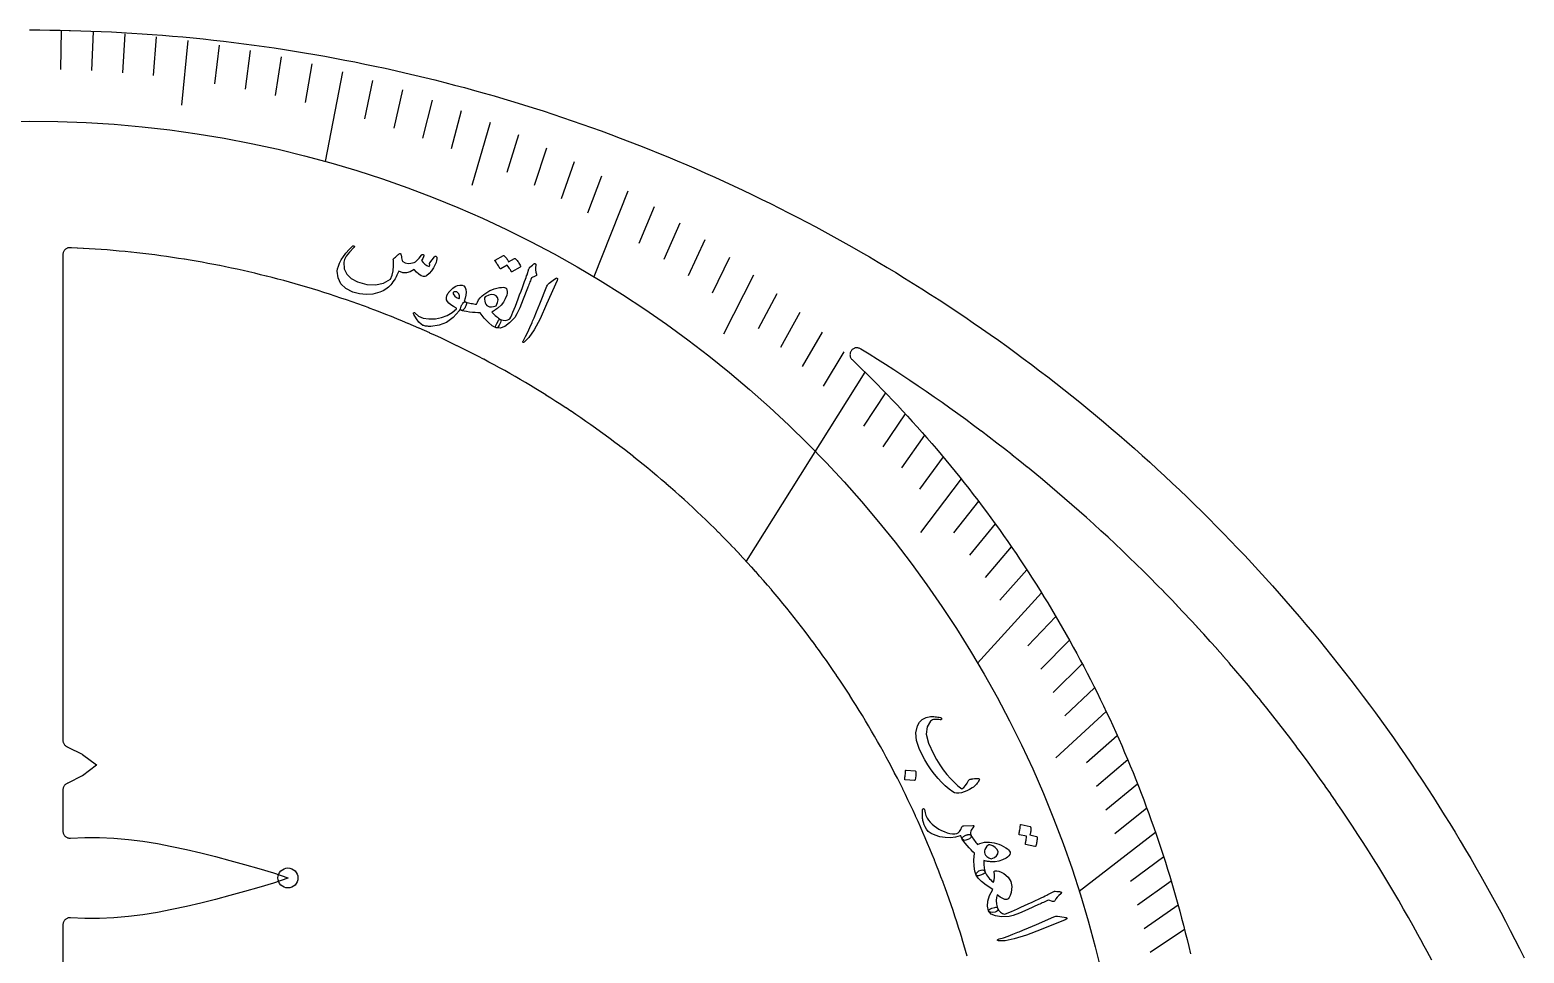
# Model space of a CAD drawing. Header units: millimetres. Extents: x -61 to 61, y -61 to 61.
# Drawn here: x 0 to 54.4, y 27.2 to 60.8 of the extents above; entities that cross this region are included whole.
import ezdxf

# ---------------------------------------------------------------- set-up
doc = ezdxf.new("R2010")
doc.units = ezdxf.units.MM
for name, color, linetype in [('CUT_INNER', 6, 'Continuous'), ('CUT_OUTER', 1, 'Continuous'), ('ENGRAVE', 7, 'Continuous'), ('ENGRAVE_FINE', 8, 'Continuous'), ('TEXT', 5, 'Continuous')]:
    doc.layers.add(name, color=color, linetype=linetype)

msp = doc.modelspace()

# ---------------------------------------------------------------- linework, layer by layer
at = {"layer": 'CUT_INNER'}
for points in [[(34.1482, 27.0365), (34.0886, 27.2444), (34.0882, 27.2459), (34.0273, 27.4534), (34.0269, 27.4549), (33.9647, 27.662), (33.9643, 27.6634), (33.9009, 27.8702), (33.9004, 27.8717), (33.8357, 28.078), (33.8353, 28.0795), (33.7693, 28.2854), (33.7689, 28.2869), (33.7017, 28.4924), (33.7012, 28.4939), (33.6327, 28.699), (33.6322, 28.7004), (33.5625, 28.9051), (33.562, 28.9066), (33.491, 29.1109), (33.4905, 29.1123), (33.4183, 29.3161), (33.4178, 29.3176), (33.3443, 29.521), (33.3438, 29.5224), (33.2691, 29.7253), (33.2685, 29.7268), (33.1926, 29.9292), (33.192, 29.9307), (33.1148, 30.1327), (33.1143, 30.1341), (33.0358, 30.3356), (33.0352, 30.337), (32.9556, 30.5381), (32.955, 30.5395), (32.8741, 30.74), (32.8735, 30.7415), (32.7914, 30.9415), (32.7908, 30.9429), (32.7074, 31.1424), (32.7068, 31.1439), (32.6222, 31.3429), (32.6216, 31.3443), (32.5358, 31.5428), (32.5352, 31.5442), (32.4482, 31.7421), (32.4476, 31.7435), (32.3593, 31.941), (32.3587, 31.9424), (32.2692, 32.1393), (32.2686, 32.1406), (32.1779, 32.337), (32.1773, 32.3384), (32.0854, 32.5341), (32.0848, 32.5355), (31.9917, 32.7307), (31.9911, 32.7321), (31.8968, 32.9267), (31.8961, 32.9281), (31.8007, 33.1221), (31.8, 33.1235), (31.7034, 33.317), (31.7027, 33.3183), (31.6049, 33.5112), (31.6042, 33.5126), (31.5052, 33.7048), (31.5045, 33.7062), (31.4043, 33.8978), (31.4036, 33.8992), (31.3022, 34.0902), (31.3015, 34.0916), (31.199, 34.282), (31.1982, 34.2833), (31.0945, 34.4731), (31.0938, 34.4744), (30.989, 34.6635), (30.9882, 34.6649), (30.8822, 34.8534), (30.8814, 34.8547), (30.7743, 35.0425), (30.7735, 35.0439), (30.6652, 35.231), (30.6644, 35.2323), (30.555, 35.4188), (30.5542, 35.4202), (30.4436, 35.606), (30.4428, 35.6073), (30.3311, 35.7924), (30.3303, 35.7938), (30.2174, 35.9782), (30.2166, 35.9795), (30.1026, 36.1633), (30.1018, 36.1646), (29.9866, 36.3476), (29.9858, 36.3489), (29.8696, 36.5313), (29.8687, 36.5325), (29.7514, 36.7142), (29.7505, 36.7155), (29.632, 36.8964), (29.6312, 36.8976), (29.5116, 37.0778), (29.5108, 37.0791), (29.3901, 37.2585), (29.3892, 37.2598), (29.2674, 37.4385), (29.2665, 37.4397), (29.1437, 37.6177), (29.1428, 37.6189), (29.0188, 37.7961), (29.0179, 37.7974), (28.8929, 37.9738), (28.892, 37.975), (28.7658, 38.1507), (28.7649, 38.1519), (28.6377, 38.3268), (28.6368, 38.328), (28.5085, 38.5021), (28.5076, 38.5034), (28.3783, 38.6766), (28.3774, 38.6779), (28.2469, 38.8504), (28.246, 38.8516), (28.1145, 39.0233), (28.1136, 39.0245), (27.9811, 39.1954), (27.9801, 39.1966), (27.8466, 39.3667), (27.8456, 39.3679), (27.711, 39.5371), (27.7101, 39.5383), (27.5744, 39.7067), (27.5735, 39.7079), (27.4368, 39.8755), (27.4358, 39.8767), (27.2981, 40.0434), (27.2971, 40.0446), (27.1584, 40.2105), (27.1574, 40.2117), (27.0177, 40.3767), (27.0167, 40.3779), (26.876, 40.5421), (26.875, 40.5432), (26.7332, 40.7065), (26.7322, 40.7077), (26.5895, 40.8701), (26.5884, 40.8713), (26.4447, 41.0328), (26.4437, 41.034), (26.2989, 41.1946), (26.2979, 41.1958), (26.1522, 41.3556), (26.1512, 41.3567), (26.0045, 41.5156), (26.0034, 41.5167), (25.8558, 41.6747), (25.8547, 41.6758), (25.7061, 41.8329), (25.705, 41.834), (25.5554, 41.9901), (25.5544, 41.9912), (25.4038, 42.1465), (25.4028, 42.1476), (25.2513, 42.3019), (25.2502, 42.303), (25.0977, 42.4564), (25.0967, 42.4574), (24.9433, 42.6099), (24.9422, 42.611), (24.7879, 42.7625), (24.7868, 42.7635), (24.6315, 42.9141), (24.6304, 42.9151), (24.4743, 43.0647), (24.4732, 43.0658), (24.3161, 43.2144), (24.315, 43.2155), (24.157, 43.3631), (24.1559, 43.3642), (23.997, 43.5109), (23.9959, 43.5119), (23.8361, 43.6576), (23.8349, 43.6586), (23.6743, 43.8034), (23.6731, 43.8044), (23.5116, 43.9481), (23.5104, 43.9492), (23.348, 44.0919), (23.3468, 44.0929), (23.1835, 44.2347), (23.1824, 44.2357), (23.0182, 44.3764), (23.017, 44.3774), (22.852, 44.5171), (22.8508, 44.5181), (22.6849, 44.6568), (22.6837, 44.6578), (22.517, 44.7955), (22.5158, 44.7965), (22.3482, 44.9332), (22.347, 44.9341), (22.1786, 45.0698), (22.1774, 45.0707), (22.0082, 45.2053), (22.007, 45.2063), (21.8369, 45.3398), (21.8357, 45.3408), (21.6648, 45.4733), (21.6636, 45.4742), (21.4919, 45.6057), (21.4907, 45.6066), (21.3182, 45.7371), (21.3169, 45.738), (21.1437, 45.8673), (21.1424, 45.8682), (20.9683, 45.9965), (20.9671, 45.9974), (20.7922, 46.1246), (20.791, 46.1255), (20.6153, 46.2517), (20.6141, 46.2526), (20.4377, 46.3776), (20.4364, 46.3785), (20.2592, 46.5025), (20.258, 46.5034), (20.08, 46.6262), (20.0788, 46.6271), (19.9001, 46.7489), (19.8988, 46.7498), (19.7194, 46.8705), (19.7181, 46.8713), (19.5379, 46.9909), (19.5367, 46.9917), (19.3558, 47.1102), (19.3545, 47.1111), (19.1728, 47.2284), (19.1716, 47.2293), (18.9892, 47.3455), (18.9879, 47.3463), (18.8049, 47.4615), (18.8036, 47.4623), (18.6198, 47.5763), (18.6185, 47.5771), (18.4341, 47.69), (18.4327, 47.6908), (18.2476, 47.8025), (18.2463, 47.8033), (18.0605, 47.9139), (18.0591, 47.9147), (17.8726, 48.0241), (17.8713, 48.0249), (17.6842, 48.1332), (17.6828, 48.134), (17.495, 48.2411), (17.4937, 48.2419), (17.3052, 48.3479), (17.3039, 48.3487), (17.1147, 48.4535), (17.1134, 48.4542), (16.9236, 48.5579), (16.9223, 48.5587), (16.7319, 48.6612), (16.7305, 48.6619), (16.5395, 48.7633), (16.5381, 48.764), (16.3465, 48.8642), (16.3451, 48.8649), (16.1529, 48.9639), (16.1515, 48.9646), (15.9586, 49.0624), (15.9573, 49.0631), (15.7638, 49.1597), (15.7625, 49.1604), (15.5684, 49.2558), (15.567, 49.2565), (15.3724, 49.3508), (15.371, 49.3514), (15.1758, 49.4445), (15.1744, 49.4451), (14.9787, 49.537), (14.9773, 49.5376), (14.7809, 49.6283), (14.7796, 49.6289), (14.5827, 49.7184), (14.5813, 49.719), (14.3838, 49.8073), (14.3824, 49.8079), (14.1845, 49.8949), (14.1831, 49.8955), (13.9846, 49.9813), (13.9832, 49.9819), (13.7842, 50.0665), (13.7827, 50.0671), (13.5832, 50.1505), (13.5818, 50.1511), (13.3818, 50.2332), (13.3803, 50.2338), (13.1798, 50.3147), (13.1784, 50.3153), (12.9773, 50.3949), (12.9759, 50.3955), (12.7744, 50.4739), (12.773, 50.4745), (12.571, 50.5517), (12.5695, 50.5523), (12.3671, 50.6282), (12.3656, 50.6288), (12.1627, 50.7035), (12.1613, 50.704), (11.9579, 50.7775), (11.9564, 50.778), (11.7526, 50.8502), (11.7512, 50.8507), (11.5469, 50.9217), (11.5454, 50.9222), (11.3407, 50.9919), (11.3393, 50.9924), (11.1342, 51.0609), (11.1327, 51.0614), (10.9272, 51.1286), (10.9257, 51.129), (10.7198, 51.195), (10.7183, 51.1954), (10.512, 51.2601), (10.5105, 51.2606), (10.3037, 51.324), (10.3023, 51.3244), (10.0952, 51.3866), (10.0937, 51.387), (9.8862, 51.4479), (9.8847, 51.4483), (9.6768, 51.5079), (9.6754, 51.5083), (9.4671, 51.5666), (9.4656, 51.567), (9.2571, 51.624), (9.2556, 51.6244), (9.0466, 51.6802), (9.0452, 51.6806), (8.8359, 51.7351), (8.8344, 51.7354), (8.6248, 51.7886), (8.6233, 51.789), (8.4134, 51.8409), (8.4119, 51.8413), (8.2016, 51.8919), (8.2002, 51.8922), (7.9896, 51.9416), (7.9881, 51.9419), (7.7773, 51.9899), (7.7758, 51.9903), (7.5646, 52.037), (7.5631, 52.0373), (7.3517, 52.0828), (7.3502, 52.0831), (7.1385, 52.1272), (7.137, 52.1275), (6.9251, 52.1704), (6.9235, 52.1707), (6.7113, 52.2122), (6.7098, 52.2125), (6.4974, 52.2527), (6.4958, 52.253), (6.2831, 52.2919), (6.2816, 52.2922), (6.0687, 52.3298), (6.0672, 52.3301), (5.854, 52.3664), (5.8525, 52.3667), (5.6391, 52.4017), (5.6376, 52.4019), (5.424, 52.4356), (5.4224, 52.4358), (5.2086, 52.4682), (5.2071, 52.4685), (4.9931, 52.4995), (4.9916, 52.4997), (4.7774, 52.5295), (4.7759, 52.5297), (4.5615, 52.5582), (4.56, 52.5584), (4.3455, 52.5855), (4.3439, 52.5857), (4.1292, 52.6115), (4.1277, 52.6117), (3.9129, 52.6362), (3.9113, 52.6363), (3.6963, 52.6595), (3.6948, 52.6597), (3.4797, 52.6815), (3.4781, 52.6817), (3.2629, 52.7022), (3.2613, 52.7023), (3.046, 52.7216), (3.0444, 52.7217), (2.8289, 52.7396), (2.8274, 52.7397), (2.6118, 52.7563), (2.6102, 52.7564), (2.3945, 52.7716), (2.393, 52.7717), (2.1772, 52.7857), (2.1757, 52.7858), (1.9598, 52.7983), (1.9583, 52.7984), (1.7423, 52.8097), (1.7408, 52.8098), (1.5248, 52.8197), (1.5232, 52.8198), (1.475, 52.8217), (1.4498, 52.8215), (1.4248, 52.8187), (1.4002, 52.8134), (1.3763, 52.8056), (1.3532, 52.7955), (1.3313, 52.7832), (1.3108, 52.7687), (1.2918, 52.7522), (1.2745, 52.7339), (1.2592, 52.7139), (1.246, 52.6925), (1.235, 52.6699), (1.2263, 52.6463), (1.22, 52.6219), (1.2163, 52.597), (1.215, 52.5719), (1.215, 34.8935), (1.2162, 34.869), (1.2198, 34.8448), (1.2258, 34.821), (1.234, 34.7978), (1.2445, 34.7757), (1.2572, 34.7546), (1.2718, 34.7349), (1.2883, 34.7167), (1.3065, 34.7002), (1.3262, 34.6856), (1.3472, 34.673), (1.3694, 34.6625), (1.3873, 34.6551), (1.3961, 34.6511), (1.9154, 34.3875), (1.9199, 34.385), (1.9243, 34.382), (2.4434, 33.9978), (2.4478, 33.9941), (2.4434, 33.9905), (1.9243, 33.6063), (1.9199, 33.6033), (1.9154, 33.6008), (1.3961, 33.3372), (1.3873, 33.3332), (1.3694, 33.3257), (1.3472, 33.3153), (1.3262, 33.3026), (1.3065, 33.288), (1.2883, 33.2716), (1.2718, 33.2534), (1.2572, 33.2337), (1.2445, 33.2126), (1.234, 33.1904), (1.2258, 33.1673), (1.2198, 33.1435), (1.2162, 33.1192), (1.215, 33.0947), (1.215, 31.585), (1.2162, 31.5608), (1.2197, 31.5369), (1.2255, 31.5134), (1.2335, 31.4906), (1.2437, 31.4686), (1.256, 31.4478), (1.2702, 31.4282), (1.2863, 31.4102), (1.304, 31.3937), (1.3232, 31.379), (1.3438, 31.3663), (1.3655, 31.3556), (1.3881, 31.3471), (1.4115, 31.3408), (1.4353, 31.3367), (1.4595, 31.335), (1.4836, 31.3357), (1.491, 31.3362), (2.0129, 31.3616), (2.0191, 31.3617), (2.5414, 31.3613), (2.5471, 31.3612), (3.0699, 31.3367), (3.0751, 31.3364), (3.5984, 31.2897), (3.6031, 31.2892), (4.127, 31.2223), (4.1311, 31.2217), (4.6555, 31.1369), (4.6591, 31.1363), (5.1841, 31.0358), (5.187, 31.0352), (5.7126, 30.9215), (5.715, 30.9209), (6.2412, 30.7963), (6.243, 30.7958), (6.7697, 30.6626), (6.771, 30.6622), (7.2976, 30.5226), (7.826, 30.3778), (8.3545, 30.2291), (8.3558, 30.2287), (8.8798, 30.0752), (8.8869, 30.0728), (9.4056, 29.8864), (9.4108, 29.8843), (9.4056, 29.8821), (8.8869, 29.6957), (8.8798, 29.6934), (8.3558, 29.5398), (8.3545, 29.5395), (7.8277, 29.3912), (7.2996, 29.2465), (6.771, 29.1063), (6.7697, 29.106), (6.243, 28.9727), (6.2412, 28.9723), (5.715, 28.8476), (5.7126, 28.8471), (5.187, 28.7333), (5.1841, 28.7327), (4.6591, 28.6322), (4.6555, 28.6316), (4.1311, 28.5468), (4.127, 28.5462), (3.6031, 28.4794), (3.5984, 28.4789), (3.0751, 28.4322), (3.0699, 28.4318), (2.5471, 28.4074), (2.5414, 28.4072), (2.0191, 28.4068), (2.0129, 28.407), (1.491, 28.4323), (1.4836, 28.4329), (1.4595, 28.4335), (1.4353, 28.4318), (1.4115, 28.4278), (1.3881, 28.4215), (1.3655, 28.4129), (1.3438, 28.4022), (1.3232, 28.3895), (1.304, 28.3748), (1.2863, 28.3584), (1.2702, 28.3403), (1.256, 28.3207), (1.2437, 28.2999), (1.2335, 28.278), (1.2255, 28.2552), (1.2197, 28.2317), (1.2162, 28.2077), (1.215, 28.1836), (1.215, 17.8132)], [(51.0635, 26.8933), (50.8982, 27.2048), (50.8975, 27.2062), (50.7304, 27.5166), (50.7296, 27.5179), (50.5606, 27.8274), (50.5598, 27.8287), (50.3889, 28.1371), (50.3881, 28.1384), (50.2153, 28.4457), (50.2145, 28.4471), (50.0398, 28.7533), (50.039, 28.7546), (49.8624, 29.0598), (49.8616, 29.0611), (49.6832, 29.3652), (49.6824, 29.3665), (49.5021, 29.6695), (49.5013, 29.6708), (49.3191, 29.9727), (49.3183, 29.974), (49.1342, 30.2747), (49.1334, 30.276), (48.9475, 30.5756), (48.9467, 30.5769), (48.759, 30.8754), (48.7582, 30.8767), (48.5687, 31.174), (48.5678, 31.1753), (48.3765, 31.4714), (48.3756, 31.4727), (48.1824, 31.7677), (48.1816, 31.7689), (47.9866, 32.0627), (47.9858, 32.064), (47.789, 32.3565), (47.7881, 32.3578), (47.5895, 32.6492), (47.5887, 32.6504), (47.3883, 32.9406), (47.3874, 32.9418), (47.1853, 33.2307), (47.1844, 33.232), (46.9805, 33.5196), (46.9796, 33.5208), (46.774, 33.8072), (46.7731, 33.8085), (46.5656, 34.0936), (46.5647, 34.0948), (46.3556, 34.3787), (46.3547, 34.3799), (46.1438, 34.6625), (46.1428, 34.6637), (45.9302, 34.9449), (45.9293, 34.9462), (45.7149, 35.2261), (45.714, 35.2273), (45.4979, 35.5059), (45.497, 35.5072), (45.2792, 35.7844), (45.2782, 35.7857), (45.0588, 36.0616), (45.0578, 36.0628), (44.8367, 36.3374), (44.8357, 36.3386), (44.6129, 36.6118), (44.6119, 36.613), (44.3874, 36.8849), (44.3864, 36.8861), (44.1602, 37.1565), (44.1592, 37.1577), (43.9314, 37.4268), (43.9304, 37.428), (43.7009, 37.6957), (43.6999, 37.6968), (43.4688, 37.9631), (43.4678, 37.9642), (43.235, 38.2291), (43.234, 38.2302), (42.9997, 38.4937), (42.9986, 38.4948), (42.7627, 38.7568), (42.7616, 38.7579), (42.524, 39.0184), (42.523, 39.0196), (42.2838, 39.2786), (42.2828, 39.2797), (42.042, 39.5373), (42.041, 39.5384), (41.7986, 39.7946), (41.7976, 39.7957), (41.5537, 40.0503), (41.5526, 40.0514), (41.3071, 40.3045), (41.3061, 40.3056), (41.0591, 40.5572), (41.058, 40.5583), (40.8094, 40.8084), (40.8084, 40.8094), (40.5583, 41.058), (40.5572, 41.0591), (40.3056, 41.3061), (40.3045, 41.3071), (40.0514, 41.5526), (40.0503, 41.5537), (39.7957, 41.7976), (39.7946, 41.7986), (39.5384, 42.041), (39.5373, 42.042), (39.2797, 42.2828), (39.2786, 42.2838), (39.0196, 42.523), (39.0184, 42.524), (38.7579, 42.7616), (38.7568, 42.7627), (38.4948, 42.9986), (38.4937, 42.9997), (38.2302, 43.234), (38.2291, 43.235), (37.9642, 43.4678), (37.9631, 43.4688), (37.6968, 43.6999), (37.6957, 43.7009), (37.428, 43.9304), (37.4268, 43.9314), (37.1577, 44.1592), (37.1565, 44.1602), (36.8861, 44.3864), (36.8849, 44.3874), (36.613, 44.6119), (36.6118, 44.6129), (36.3386, 44.8357), (36.3374, 44.8367), (36.0628, 45.0578), (36.0616, 45.0588), (35.7857, 45.2782), (35.7844, 45.2792), (35.5072, 45.497), (35.5059, 45.4979), (35.2273, 45.714), (35.2261, 45.7149), (34.9462, 45.9293), (34.9449, 45.9302), (34.6637, 46.1428), (34.6625, 46.1438), (34.3799, 46.3547), (34.3787, 46.3556), (34.0948, 46.5647), (34.0936, 46.5656), (33.8085, 46.7731), (33.8072, 46.774), (33.5208, 46.9796), (33.5196, 46.9805), (33.232, 47.1844), (33.2307, 47.1853), (32.9418, 47.3874), (32.9406, 47.3883), (32.6504, 47.5887), (32.6492, 47.5895), (32.3578, 47.7881), (32.3565, 47.789), (32.064, 47.9858), (32.0627, 47.9866), (31.7689, 48.1816), (31.7677, 48.1824), (31.4727, 48.3756), (31.4714, 48.3765), (31.1753, 48.5678), (31.174, 48.5687), (30.8767, 48.7582), (30.8754, 48.759), (30.5769, 48.9467), (30.5756, 48.9475), (30.276, 49.1334), (30.2747, 49.1342), (30.2597, 49.1434), (30.2383, 49.1551), (30.2159, 49.1647), (30.1926, 49.172), (30.1688, 49.1771), (30.1445, 49.1797), (30.1201, 49.18), (30.0958, 49.178), (30.0719, 49.1735), (30.0484, 49.1668), (30.0258, 49.1578), (30.0041, 49.1467), (29.9836, 49.1334), (29.9645, 49.1183), (29.947, 49.1014), (29.9312, 49.0828), (29.9172, 49.0628), (29.9053, 49.0415), (29.8956, 49.0192), (29.888, 48.996), (29.8827, 48.9722), (29.8798, 48.948), (29.8793, 48.9236), (29.8811, 48.8993), (29.8853, 48.8753), (29.8918, 48.8518), (29.9006, 48.829), (29.9115, 48.8072), (29.9245, 48.7866), (29.9395, 48.7674), (29.9562, 48.7497), (30.1111, 48.6014), (30.3022, 48.416), (30.4922, 48.2295), (30.681, 48.0418), (30.8687, 47.853), (31.0552, 47.663), (31.2406, 47.4719), (31.4248, 47.2796), (31.6078, 47.0862), (31.7896, 46.8917), (31.9702, 46.6961), (32.1496, 46.4994), (32.3278, 46.3016), (32.5047, 46.1027), (32.6805, 45.9027), (32.855, 45.7016), (33.0283, 45.4995), (33.2003, 45.2963), (33.3711, 45.0921), (33.5407, 44.8868), (33.7089, 44.6805), (33.8759, 44.4731), (34.0417, 44.2648), (34.2061, 44.0554), (34.3693, 43.845), (34.5311, 43.6336), (34.6917, 43.4212), (34.851, 43.2079), (35.0089, 42.9936), (35.1655, 42.7783), (35.3208, 42.562), (35.4748, 42.3448), (35.6274, 42.1267), (35.7787, 41.9076), (35.9287, 41.6876), (36.0773, 41.4667), (36.2245, 41.2449), (36.3704, 41.0222), (36.5149, 40.7985), (36.658, 40.574), (36.7998, 40.3487), (36.9402, 40.1225), (37.0791, 39.8954), (37.2167, 39.6674), (37.3529, 39.4386), (37.4877, 39.209), (37.621, 38.9786), (37.753, 38.7474), (37.8835, 38.5153), (38.0126, 38.2825), (38.1402, 38.0488), (38.2665, 37.8144), (38.3913, 37.5792), (38.5146, 37.3433), (38.6365, 37.1066), (38.7569, 36.8691), (38.8759, 36.631), (38.9934, 36.3921), (39.1095, 36.1525), (39.224, 35.9121), (39.3371, 35.6711), (39.4488, 35.4294), (39.5589, 35.187), (39.6675, 34.9439), (39.7747, 34.7002), (39.8803, 34.4558), (39.9845, 34.2108), (40.0871, 33.9652), (40.1883, 33.7189), (40.2879, 33.472), (40.386, 33.2245), (40.4826, 32.9764), (40.5776, 32.7277), (40.6712, 32.4784), (40.7632, 32.2286), (40.8536, 31.9782), (40.9425, 31.7272), (41.0299, 31.4757), (41.1158, 31.2237), (41.2001, 30.9712), (41.2828, 30.7181), (41.364, 30.4646), (41.4436, 30.2105), (41.5217, 29.956), (41.5982, 29.701), (41.6732, 29.4455), (41.7465, 29.1896), (41.8183, 28.9332), (41.8886, 28.6764), (41.9572, 28.4191), (42.0243, 28.1615), (42.0898, 27.9034), (42.1537, 27.645), (42.216, 27.3861), (42.2767, 27.1269)]]:
    msp.add_lwpolyline(points, dxfattribs=at)
at = {"layer": 'CUT_OUTER'}
msp.add_lwpolyline([(0, 60.75), (0.3728, 60.7489), (0.7455, 60.7454), (1.1182, 60.7397), (1.4397, 60.7328), (1.4671, 60.7322), (1.4901, 60.7317), (1.8627, 60.7214), (2.2353, 60.7089), (2.6077, 60.694), (2.9801, 60.6769), (3.3523, 60.6574), (3.7245, 60.6357), (4.0965, 60.6117), (4.4683, 60.5854), (4.8399, 60.5569), (5.2114, 60.5261), (5.5827, 60.4929), (5.9538, 60.4575), (6.3246, 60.4199), (6.6952, 60.3799), (7.0656, 60.3377), (7.4357, 60.2932), (7.8055, 60.2465), (8.175, 60.1974), (8.5442, 60.1461), (8.9131, 60.0926), (9.2817, 60.0368), (9.6499, 59.9787), (10.0177, 59.9183), (10.3852, 59.8557), (10.7523, 59.7909), (11.1189, 59.7238), (11.4852, 59.6544), (11.851, 59.5829), (12.2164, 59.509), (12.5813, 59.4329), (12.9457, 59.3546), (13.3097, 59.2741), (13.6731, 59.1913), (14.036, 59.1063), (14.3984, 59.019), (14.7603, 58.9296), (15.1216, 58.8379), (15.4823, 58.744), (15.8425, 58.6479), (16.2021, 58.5496), (16.561, 58.4491), (16.9193, 58.3464), (17.277, 58.2415), (17.6341, 58.1343), (17.9904, 58.025), (18.3461, 57.9136), (18.7011, 57.7999), (19.0554, 57.6841), (19.409, 57.5661), (19.7619, 57.4459), (20.114, 57.3236), (20.4653, 57.1991), (20.8159, 57.0724), (21.1657, 56.9436), (21.5147, 56.8127), (21.8629, 56.6796), (22.2103, 56.5444), (22.5568, 56.407), (22.9025, 56.2676), (23.2473, 56.126), (23.5913, 55.9823), (23.9343, 55.8365), (24.2765, 55.6886), (24.6177, 55.5386), (24.958, 55.3865), (25.2974, 55.2323), (25.6358, 55.076), (25.9733, 54.9177), (26.3098, 54.7573), (26.6452, 54.5948), (26.9797, 54.4303), (27.3132, 54.2637), (27.6456, 54.0951), (27.977, 53.9245), (28.3074, 53.7518), (28.6367, 53.5771), (28.9649, 53.4004), (29.292, 53.2216), (29.618, 53.0409), (29.9429, 52.8582), (30.2667, 52.6734), (30.5893, 52.4867), (30.9108, 52.2981), (31.2311, 52.1074), (31.5502, 51.9148), (31.8682, 51.7202), (32.1849, 51.5237), (32.5005, 51.3253), (32.8148, 51.1249), (33.1279, 50.9226), (33.4397, 50.7183), (33.7503, 50.5122), (34.0596, 50.3042), (34.3676, 50.0942), (34.6743, 49.8824), (34.9797, 49.6687), (35.2838, 49.4531), (35.5866, 49.2357), (35.888, 49.0164), (36.1881, 48.7953), (36.4868, 48.5723), (36.7842, 48.3476), (37.0801, 48.1209), (37.3747, 47.8925), (37.6679, 47.6623), (37.9596, 47.4303), (38.2499, 47.1965), (38.5388, 46.9609), (38.8262, 46.7235), (39.1122, 46.4844), (39.3967, 46.2435), (39.6797, 46.0009), (39.9612, 45.7566), (40.2412, 45.5105), (40.5197, 45.2628), (40.7966, 45.0133), (41.0721, 44.7621), (41.3459, 44.5093), (41.6183, 44.2547), (41.889, 43.9985), (42.1582, 43.7407), (42.4258, 43.4812), (42.6918, 43.22), (42.9562, 42.9573), (43.219, 42.6929), (43.4801, 42.4269), (43.7396, 42.1593), (43.9975, 41.8901), (44.2537, 41.6194), (44.5082, 41.3471), (44.7611, 41.0732), (45.0123, 40.7978), (45.2617, 40.5208), (45.5095, 40.2423), (45.7556, 39.9623), (45.9999, 39.6808), (46.2425, 39.3978), (46.4834, 39.1133), (46.7225, 38.8274), (46.9599, 38.54), (47.1955, 38.2511), (47.4293, 37.9608), (47.6613, 37.6691), (47.8916, 37.3759), (48.12, 37.0814), (48.3466, 36.7854), (48.5714, 36.4881), (48.7944, 36.1893), (49.0155, 35.8893), (49.2348, 35.5878), (49.4523, 35.2851), (49.6678, 34.981), (49.8815, 34.6756), (50.0934, 34.3688), (50.3033, 34.0608), (50.5114, 33.7515), (50.7175, 33.441), (50.9217, 33.1291), (51.1241, 32.8161), (51.3244, 32.5017), (51.5229, 32.1862), (51.7194, 31.8695), (51.914, 31.5515), (52.1066, 31.2324), (52.2973, 30.9121), (52.486, 30.5906), (52.6727, 30.268), (52.8574, 29.9442), (53.0401, 29.6193), (53.2209, 29.2933), (53.3996, 28.9662), (53.5764, 28.638), (53.7511, 28.3087), (53.9238, 27.9784), (54.0944, 27.647), (54.263, 27.3146), (54.4296, 26.9811)], dxfattribs=at)
at = {"layer": 'ENGRAVE'}
for points in [[(11.395, 59.227), (10.7664, 55.9597)], [(21.7947, 54.8792), (20.5557, 51.7594)], [(30.4248, 48.2959), (26.0931, 41.4198)], [(36.8574, 40.2563), (34.5233, 37.707)], [(41.0089, 31.5366), (38.2235, 29.3945)]]:
    msp.add_lwpolyline(points, dxfattribs=at)
for centre, radius in [((0, 17.3597), 40.0734), ((9.4116, 29.8843), 0.3645)]:
    msp.add_circle(centre, radius, dxfattribs=at)
at = {"layer": 'ENGRAVE_FINE'}
for points in [[(1.1567, 60.7346), (1.1297, 59.3132)], [(2.3124, 60.6883), (2.2583, 59.2676)], [(3.466, 60.6113), (3.3848, 59.1917)], [(4.6164, 60.5037), (4.5082, 59.0856)], [(5.7626, 60.3656), (5.5373, 58.0053)], [(6.9036, 60.1973), (6.7414, 58.7835)], [(8.0383, 59.9989), (7.8493, 58.5879)], [(9.1658, 59.7709), (8.9499, 58.3631)], [(10.285, 59.5134), (10.0423, 58.1093)], [(12.4949, 58.912), (12.1989, 57.5164)], [(13.5837, 58.5689), (13.2612, 57.1782)], [(14.6606, 58.1982), (14.3116, 56.8129)], [(15.7246, 57.8005), (15.3493, 56.4209)], [(16.775, 57.3762), (16.1056, 55.0868)], [(17.8108, 56.926), (17.3832, 55.5592)], [(18.8315, 56.4505), (18.3779, 55.0907)], [(19.8361, 55.9504), (19.3567, 54.5981)], [(20.8241, 55.4264), (20.3189, 54.0819)], [(22.7473, 54.3094), (22.1912, 52.9817)], [(23.6813, 53.7178), (23.1, 52.3992)], [(24.5962, 53.1053), (23.9898, 51.7961)], [(25.4913, 52.4725), (24.8601, 51.1732)], [(26.3663, 51.8203), (25.2727, 49.6709)], [(27.2208, 51.1495), (26.5404, 49.871)], [(28.0542, 50.4608), (27.3495, 49.1933)], [(28.8662, 49.7551), (28.1375, 48.499)], [(29.6565, 49.0332), (28.9039, 47.7889)], [(31.1708, 47.5441), (30.3712, 46.3246)], [(31.8943, 46.7786), (31.0716, 45.5719)], [(32.5952, 46.0001), (31.7496, 44.8067)], [(33.2732, 45.2095), (32.405, 44.0298)], [(33.9283, 44.4076), (32.4428, 42.4633)], [(34.5603, 43.5952), (33.6476, 42.4439)], [(35.1692, 42.7731), (34.2347, 41.6365)], [(35.7551, 41.9421), (34.7989, 40.8205)], [(36.3178, 41.1029), (35.3404, 39.9967)], [(37.374, 39.4029), (36.3549, 38.3286)], [(37.8676, 38.5437), (36.8282, 37.4857)], [(38.3385, 37.6792), (37.279, 36.638)], [(38.7866, 36.8101), (37.7074, 35.7859)], [(39.2122, 35.9372), (37.3791, 34.2572)], [(39.6154, 35.061), (38.4978, 34.0718)], [(39.9965, 34.1822), (38.8601, 33.2111)], [(40.3556, 33.3015), (39.2009, 32.3486)], [(40.693, 32.4194), (39.5202, 31.4851)], [(41.3037, 30.6535), (40.0959, 29.7572)], [(41.5774, 29.7708), (40.3527, 28.8938)], [(41.8306, 28.8889), (40.5892, 28.0316)], [(42.0633, 28.0083), (40.8058, 27.171)]]:
    msp.add_lwpolyline(points, dxfattribs=at)
at = {"layer": 'TEXT'}
for points in [[(14.7452, 52.4951), (14.758, 52.5079), (14.7707, 52.5155), (14.7833, 52.518), (14.7959, 52.5153), (14.8102, 52.5072), (14.8208, 52.4965), (14.8276, 52.4833), (14.8307, 52.4674), (14.8324, 52.4148), (14.8239, 52.3541), (14.805, 52.2854), (14.7758, 52.2085), (14.7157, 52.0882), (14.6427, 51.9806), (14.5571, 51.8856), (14.4589, 51.803), (14.4298, 51.7854), (14.4014, 51.7743), (14.3736, 51.7696), (14.3465, 51.7713), (14.2583, 51.8015), (14.172, 51.8549), (14.0874, 51.9316), (14.0042, 52.0316), (13.8652, 51.9447), (13.7269, 51.905), (13.5889, 51.9125), (13.4508, 51.9673), (13.4171, 51.8939), (13.3825, 51.8242), (13.3472, 51.7581), (13.311, 51.6957), (13.2738, 51.6364), (13.2355, 51.58), (13.196, 51.5262), (13.1554, 51.4752), (13.0729, 51.3866), (12.979, 51.3116), (12.8737, 51.25), (12.7571, 51.2017), (12.5044, 51.138), (12.2563, 51.1181), (12.0121, 51.1419), (11.7708, 51.2095), (11.5174, 51.3387), (11.339, 51.5086), (11.2356, 51.7205), (11.2072, 51.9751), (11.2194, 52.0595), (11.2477, 52.1548), (11.2924, 52.2608), (11.3534, 52.3777), (11.4311, 52.5021), (11.5249, 52.6273), (11.6348, 52.7531), (11.761, 52.8794), (11.7703, 52.8869), (11.78, 52.8913), (11.7902, 52.8924), (11.8009, 52.8904), (11.8108, 52.8861), (11.8187, 52.8804), (11.8247, 52.8734), (11.8287, 52.865), (11.8297, 52.8544), (11.8278, 52.8442), (11.823, 52.8344), (11.8154, 52.8251), (11.6519, 52.6557), (11.5353, 52.5102), (11.4649, 52.3893), (11.4403, 52.293), (11.4618, 52.0559), (11.5521, 51.8585), (11.711, 51.7002), (11.9388, 51.5799), (12.282, 51.4831), (12.5973, 51.4673), (12.8865, 51.5332), (13.1506, 51.6817), (13.2048, 51.8252), (13.2395, 51.9852), (13.2545, 52.1621), (13.2492, 52.3557), (13.247, 52.3759), (13.248, 52.3929), (13.2524, 52.4066), (13.2602, 52.4169), (13.2945, 52.4495), (13.3271, 52.4799), (13.3578, 52.5082), (13.3868, 52.5344), (13.4137, 52.558), (13.4386, 52.5786), (13.4612, 52.5961), (13.4817, 52.6106), (13.4923, 52.6161), (13.5015, 52.6164), (13.5092, 52.6116), (13.5155, 52.6018), (13.5181, 52.5952), (13.5215, 52.5852), (13.5257, 52.5718), (13.5306, 52.5551), (13.5358, 52.5352), (13.5409, 52.5122), (13.5458, 52.4863), (13.5506, 52.4573), (13.5612, 52.4009), (13.5721, 52.3588), (13.5834, 52.3309), (13.595, 52.3171), (13.6847, 52.2731), (13.7836, 52.2524), (13.8918, 52.255), (14.0095, 52.2807), (14.0599, 52.3089), (14.1207, 52.3637), (14.1918, 52.4452), (14.2735, 52.5534), (14.2813, 52.5636), (14.2911, 52.571), (14.3029, 52.5755), (14.3166, 52.5771), (14.3288, 52.5768), (14.3394, 52.574), (14.3486, 52.5687), (14.3561, 52.561), (14.3608, 52.5333), (14.349, 52.4896), (14.3207, 52.43), (14.276, 52.3543), (14.3302, 52.2811), (14.3952, 52.2207), (14.4711, 52.1732), (14.558, 52.1385), (14.5677, 52.1648), (14.5731, 52.1871), (14.5743, 52.2055), (14.5712, 52.22), (14.5667, 52.2343), (14.5658, 52.2471), (14.5684, 52.2584), (14.5746, 52.2683)], [(17.6663, 52.4268), (17.673, 52.4288), (17.6805, 52.4282), (17.689, 52.425), (17.6984, 52.4192), (17.7273, 52.3888), (17.7543, 52.3577), (17.7796, 52.3258), (17.803, 52.2933), (17.8248, 52.2597), (17.8449, 52.2247), (17.8635, 52.1883), (17.8805, 52.1506), (17.8824, 52.1407), (17.881, 52.1321), (17.8763, 52.1245), (17.8683, 52.1182), (17.5662, 51.9464), (17.5599, 51.9454), (17.553, 51.9488), (17.5457, 51.9568), (17.5379, 51.9694), (17.5333, 51.9796), (17.5251, 51.9946), (17.5132, 52.0144), (17.4976, 52.039), (17.4781, 52.0687), (17.4547, 52.1039), (17.4274, 52.1445), (17.3959, 52.1905), (17.1607, 52.0556), (17.1515, 52.0525), (17.1427, 52.0549), (17.1346, 52.0629), (17.127, 52.0766), (17.1204, 52.0883), (17.1097, 52.1064), (17.0949, 52.1307), (17.0761, 52.1612), (17.0526, 52.1983), (17.0241, 52.242), (16.9905, 52.2924), (16.9517, 52.3494), (16.9486, 52.3573), (16.9487, 52.3636), (16.9519, 52.3684), (16.9582, 52.3718), (17.256, 52.5369), (17.2626, 52.539), (17.2701, 52.5385), (17.2786, 52.5354), (17.2881, 52.5297), (17.3135, 52.5056), (17.3373, 52.4804), (17.3595, 52.4541), (17.38, 52.4268), (17.3989, 52.3986), (17.4163, 52.3698), (17.4323, 52.3404), (17.4469, 52.3103)], [(18.2208, 52.1117), (18.2738, 52.1543), (18.3154, 52.1883), (18.3458, 52.2136), (18.3648, 52.2303), (18.378, 52.2403), (18.3911, 52.2456), (18.4039, 52.2462), (18.4164, 52.242), (18.4285, 52.2329), (18.436, 52.2208), (18.4391, 52.2057), (18.4377, 52.1875), (18.4289, 52.0994), (18.4295, 52.0156), (18.4395, 51.9358), (18.4589, 51.8602), (18.4632, 51.8371), (18.4571, 51.8167), (18.4407, 51.7993), (18.4139, 51.7846), (18.2809, 51.7213), (18.2612, 51.6717), (18.242, 51.6229), (18.2232, 51.575), (18.2049, 51.528), (18.187, 51.4818), (18.1695, 51.4364), (18.1525, 51.3919), (18.1359, 51.3482), (17.9813, 50.9445), (17.8517, 50.6335), (17.7478, 50.415), (17.67, 50.2887), (17.4799, 50.0857), (17.3045, 49.9542), (17.1435, 49.8942), (16.9965, 49.9058), (16.9932, 49.9075), (16.9899, 49.9093), (16.9866, 49.911), (16.9832, 49.9128), (16.9734, 49.9421), (16.9835, 49.9924), (17.0133, 50.0635), (17.0631, 50.1555), (17.0841, 50.1882), (17.1065, 50.2083), (17.1304, 50.2158), (17.1557, 50.2107), (17.2498, 50.1832), (17.3369, 50.177), (17.4173, 50.192), (17.4909, 50.2284), (17.5257, 50.3005), (17.5632, 50.3836), (17.6036, 50.4776), (17.6468, 50.5826), (17.6927, 50.698), (17.7413, 50.8234), (17.7926, 50.9587), (17.8465, 51.1039), (17.9004, 51.2461), (17.9483, 51.3742), (17.9903, 51.4881), (18.0265, 51.5879), (18.0571, 51.6732), (18.0829, 51.7439), (18.1036, 51.7999), (18.1194, 51.8412), (18.1853, 52.0526), (18.1942, 52.0723), (18.2031, 52.0886), (18.212, 52.1018), (18.2208, 52.1117)], [(19.1134, 51.6726), (19.1814, 51.7157), (19.2205, 51.7223), (19.2306, 51.6925), (19.2117, 51.6265), (18.8323, 50.7657), (18.5961, 50.2392), (18.3803, 49.8339), (18.1863, 49.549), (18.0147, 49.3842), (17.9948, 49.374), (17.9803, 49.3707), (17.9712, 49.3741), (17.9676, 49.3844), (17.9673, 49.3974), (17.9704, 49.4124), (17.9767, 49.4294), (17.9862, 49.4484), (18.0672, 49.5928), (18.1464, 49.7496), (18.2238, 49.9189), (18.2993, 50.1008), (18.3198, 50.1479), (18.3739, 50.2758), (18.4614, 50.4846), (18.5819, 50.7745), (18.8416, 51.4214), (18.8577, 51.4546), (18.8758, 51.4833), (18.8961, 51.5076), (18.9184, 51.5274)], [(15.6424, 50.5314), (15.4295, 50.2839), (15.1864, 50.1066), (14.9134, 49.9985), (14.6103, 49.9588), (14.5705, 49.9586), (14.5319, 49.9598), (14.4943, 49.9623), (14.4579, 49.966), (14.4228, 49.9712), (14.3895, 49.978), (14.3579, 49.9863), (14.3279, 49.9962), (14.261, 50.0383), (14.1828, 50.1189), (14.093, 50.2379), (13.9911, 50.3953), (13.9816, 50.4157), (13.9782, 50.4329), (13.9809, 50.4471), (13.9898, 50.4581), (14.0019, 50.4644), (14.0144, 50.4643), (14.0271, 50.4579), (14.0401, 50.4451), (14.1676, 50.3312), (14.3344, 50.2593), (14.541, 50.2288), (14.7883, 50.2391), (15.0065, 50.2805), (15.2062, 50.3543), (15.3875, 50.4606), (15.5504, 50.5999), (15.5527, 50.6065), (15.5532, 50.6124), (15.5517, 50.6175), (15.5483, 50.622), (15.4345, 50.6834), (15.3411, 50.7433), (15.2681, 50.802), (15.2157, 50.8595), (15.1847, 50.9254), (15.1799, 50.9994), (15.2014, 51.0814), (15.2492, 51.1714), (15.2567, 51.1829), (15.2647, 51.1943), (15.2733, 51.2058), (15.2824, 51.2173), (15.2921, 51.229), (15.3025, 51.2412), (15.3137, 51.2538), (15.3256, 51.2669), (15.4114, 51.3479), (15.4983, 51.4078), (15.5864, 51.4467), (15.6756, 51.4644), (15.7563, 51.4592), (15.819, 51.4297), (15.8634, 51.3758), (15.8895, 51.2977), (15.899, 51.2015), (15.8918, 51.0982), (15.8679, 50.988), (15.8275, 50.8708), (15.8343, 50.8677), (15.841, 50.865), (15.8476, 50.8625), (15.854, 50.8604), (15.8605, 50.8583), (15.867, 50.8558), (15.8737, 50.8531), (15.8805, 50.85), (15.9012, 50.8341), (15.9121, 50.8107), (15.9131, 50.7798), (15.9042, 50.7414), (15.8892, 50.7017), (15.8702, 50.6634), (15.8471, 50.6265), (15.8201, 50.591), (15.7927, 50.5614), (15.7689, 50.5424), (15.7485, 50.5338), (15.7315, 50.5358), (15.6671, 50.5662), (15.6637, 50.5602), (15.6585, 50.5523), (15.6514, 50.5428), (15.6424, 50.5314)], [(15.6603, 50.9957), (15.6537, 51.0759), (15.6349, 51.1391), (15.6038, 51.1853), (15.5607, 51.2144), (15.5294, 51.2198), (15.4992, 51.2194), (15.47, 51.2134), (15.4419, 51.2015), (15.4309, 51.1934), (15.4247, 51.1821), (15.4233, 51.1675), (15.4266, 51.1497), (15.4478, 51.1019), (15.4893, 51.0569), (15.5513, 51.0144), (15.6337, 50.9743), (15.643, 50.9721), (15.6506, 50.9749), (15.6564, 50.9827), (15.6603, 50.9957)], [(17.338, 51.3594), (17.3429, 51.3567), (17.3473, 51.3541), (17.3512, 51.3514), (17.3545, 51.3488), (17.3575, 51.3461), (17.3603, 51.3431), (17.3631, 51.34), (17.3658, 51.3366), (17.3879, 51.2864), (17.3971, 51.2293), (17.3935, 51.1654), (17.377, 51.0946), (17.3245, 50.9607), (17.2556, 50.8401), (17.1704, 50.7328), (17.069, 50.6385), (17.0427, 50.6176), (17.0156, 50.5972), (16.9877, 50.5771), (16.959, 50.5575), (16.9294, 50.5382), (16.899, 50.5194), (16.8678, 50.501), (16.8357, 50.483), (16.8782, 50.439), (16.9199, 50.3977), (16.9608, 50.3591), (17.0009, 50.3233), (17.0404, 50.2904), (17.0794, 50.2607), (17.1178, 50.2341), (17.1557, 50.2107), (17.1681, 50.1975), (17.1715, 50.1755), (17.166, 50.1447), (17.1516, 50.105), (17.1076, 50.0087), (17.067, 49.9434), (17.03, 49.9091), (16.9965, 49.9058), (16.8543, 49.9808), (16.7091, 50.0972), (16.5602, 50.2552), (16.4067, 50.4546), (16.3224, 50.4558), (16.2302, 50.4608), (16.1299, 50.4693), (16.0217, 50.4815), (15.9148, 50.4959), (15.8303, 50.5099), (15.768, 50.5237), (15.7281, 50.5374), (15.7113, 50.5512), (15.7015, 50.5732), (15.6987, 50.6036), (15.703, 50.6423), (15.7076, 50.6633), (15.7137, 50.6837), (15.7213, 50.7033), (15.7303, 50.7223), (15.7405, 50.7408), (15.7512, 50.7589), (15.7627, 50.7768), (15.7747, 50.7943), (15.8015, 50.8245), (15.8272, 50.8435), (15.8518, 50.8514), (15.8754, 50.8481), (15.9286, 50.8339), (15.9808, 50.8208), (16.032, 50.8088), (16.0823, 50.7981), (16.132, 50.7883), (16.1816, 50.7793), (16.2311, 50.7711), (16.2805, 50.7637), (16.3116, 50.8439), (16.3553, 50.9217), (16.4117, 50.997), (16.4808, 51.0699), (16.5448, 51.1244), (16.6127, 51.1744), (16.6847, 51.2196), (16.7608, 51.2601), (16.8413, 51.2956), (16.9268, 51.3259), (17.0172, 51.351), (17.1125, 51.3708), (17.1838, 51.3798), (17.2451, 51.3809), (17.2966, 51.374), (17.338, 51.3594)], [(16.9993, 51.077), (16.9163, 51.1131), (16.8241, 51.1209), (16.7229, 51.1006), (16.6129, 51.0518), (16.5876, 51.0302), (16.573, 50.9948), (16.5693, 50.9455), (16.5762, 50.8824), (16.5943, 50.8175), (16.6208, 50.7643), (16.6558, 50.7229), (16.6992, 50.6932), (16.7544, 50.6759), (16.8214, 50.6734), (16.9003, 50.6857), (16.9911, 50.7127), (17.0443, 50.8293), (17.0634, 50.9288), (17.0484, 51.0114), (16.9993, 51.077)], [(34.5828, 33.4399), (34.5646, 33.4026), (34.5424, 33.3659), (34.5162, 33.3298), (34.486, 33.2943), (34.4521, 33.2596), (34.4146, 33.2256), (34.3736, 33.1925), (34.329, 33.1602), (34.2364, 33.1022), (34.1401, 33.0542), (34.0403, 33.0163), (33.9371, 32.9882), (33.8404, 32.973), (33.7571, 32.9722), (33.6872, 32.9858), (33.6304, 33.0138), (33.4888, 33.1198), (33.351, 33.2373), (33.2169, 33.3663), (33.0864, 33.5068), (32.9597, 33.6591), (32.8371, 33.8233), (32.7184, 33.9996), (32.6033, 34.188), (32.4158, 34.5555), (32.3074, 34.8819), (32.2794, 35.1691), (32.3328, 35.4183), (32.4086, 35.5513), (32.5137, 35.6524), (32.6485, 35.7211), (32.8133, 35.757), (32.8517, 35.7594), (32.8921, 35.7599), (32.9345, 35.7583), (32.9787, 35.7548), (33.0249, 35.7492), (33.073, 35.7415), (33.123, 35.7319), (33.175, 35.7202), (33.1905, 35.7152), (33.2026, 35.7078), (33.2111, 35.6978), (33.216, 35.6853), (33.2174, 35.6759), (33.2156, 35.6663), (33.2106, 35.6566), (33.2024, 35.6468), (33.1936, 35.6395), (33.1836, 35.6354), (33.1724, 35.6345), (33.1599, 35.6367), (33.1099, 35.6469), (33.0602, 35.6533), (33.0109, 35.6561), (32.962, 35.6551), (32.9183, 35.6487), (32.8793, 35.6367), (32.8452, 35.619), (32.8157, 35.5958), (32.6845, 35.3866), (32.6588, 35.1178), (32.7369, 34.7885), (32.917, 34.3967), (33.0333, 34.1904), (33.1529, 33.9981), (33.2761, 33.8196), (33.4031, 33.655), (33.5343, 33.504), (33.6699, 33.3664), (33.8101, 33.2421), (33.9551, 33.1312), (34.02, 33.1787), (34.084, 33.2482), (34.1472, 33.3398), (34.2094, 33.4535), (34.2174, 33.46), (34.2345, 33.4675), (34.2606, 33.476), (34.2957, 33.4856), (34.2996, 33.4856), (34.303, 33.4858), (34.3056, 33.4863), (34.3077, 33.487), (34.3571, 33.4963), (34.4143, 33.5027), (34.4791, 33.5063), (34.5515, 33.5069), (34.5754, 33.5033), (34.5886, 33.4909), (34.591, 33.4697), (34.5828, 33.4399)], [(32.2546, 33.7793), (32.2609, 33.7773), (32.2664, 33.7729), (32.271, 33.7659), (32.2748, 33.7564), (32.2804, 33.6787), (32.278, 33.6018), (32.2676, 33.5257), (32.2492, 33.4503), (32.2449, 33.4418), (32.2392, 33.4361), (32.2321, 33.4333), (32.2235, 33.4334), (31.8867, 33.457), (31.8777, 33.4595), (31.8725, 33.4661), (31.8711, 33.4767), (31.8737, 33.4912), (31.8759, 33.5039), (31.8788, 33.5235), (31.8824, 33.5501), (31.8867, 33.5838), (31.8915, 33.6249), (31.8965, 33.6739), (31.9017, 33.7308), (31.907, 33.7956), (31.9088, 33.8048), (31.9122, 33.8107), (31.9173, 33.8133), (31.9241, 33.8126)], [(34.0218, 31.7854), (34.3492, 31.7961), (34.3767, 31.7935), (34.3926, 31.7865), (34.3968, 31.7751), (34.3894, 31.7593), (34.3524, 31.7093), (34.3219, 31.6632), (34.2981, 31.6209), (34.281, 31.5825), (34.2715, 31.5442), (34.2693, 31.5059), (34.2742, 31.4675), (34.2864, 31.4291), (34.2918, 31.3883), (34.2733, 31.3501), (34.2311, 31.3146), (34.1651, 31.2816), (34.0944, 31.2588), (34.038, 31.2541), (33.996, 31.2673), (33.9682, 31.2985), (33.9554, 31.3259), (33.9433, 31.3541), (33.9319, 31.3831), (33.9211, 31.4129), (33.9177, 31.4173), (33.9118, 31.4202), (33.9035, 31.4216), (33.8927, 31.4214), (33.7181, 31.3706), (33.5372, 31.3482), (33.3503, 31.3538), (33.1573, 31.3869), (32.9793, 31.4386), (32.8377, 31.5004), (32.7323, 31.5728), (32.6629, 31.656), (32.6163, 31.7424), (32.5794, 31.8241), (32.5522, 31.9011), (32.5346, 31.9735), (32.5295, 32.0105), (32.5251, 32.0506), (32.5213, 32.0938), (32.5181, 32.14), (32.5161, 32.1893), (32.5158, 32.2417), (32.5172, 32.2972), (32.5202, 32.3558), (32.5204, 32.3702), (32.5227, 32.3822), (32.5273, 32.3916), (32.5341, 32.3985), (32.5442, 32.4057), (32.5533, 32.4094), (32.5614, 32.4096), (32.5684, 32.4063), (32.5758, 32.4011), (32.5814, 32.3941), (32.5852, 32.3853), (32.5872, 32.3746), (32.6132, 32.2596), (32.6471, 32.1564), (32.6889, 32.0649), (32.7389, 31.985), (32.7997, 31.9109), (32.8676, 31.8421), (32.9426, 31.7785), (33.0248, 31.7201), (33.114, 31.6664), (33.2102, 31.6171), (33.3135, 31.5723), (33.4237, 31.5318), (33.5193, 31.5065), (33.6095, 31.4923), (33.6944, 31.4893), (33.774, 31.4976), (33.8208, 31.5245), (33.8664, 31.5739), (33.9108, 31.6457), (33.9538, 31.7402), (33.9642, 31.7579), (33.979, 31.7713), (33.9982, 31.7805), (34.0218, 31.7854)], [(36.672, 31.3941), (36.6783, 31.3911), (36.6835, 31.3856), (36.6876, 31.3775), (36.6906, 31.3668), (36.6915, 31.3249), (36.6906, 31.2837), (36.6878, 31.2432), (36.6832, 31.2033), (36.6766, 31.1638), (36.668, 31.1244), (36.6572, 31.085), (36.6444, 31.0457), (36.6392, 31.0371), (36.6323, 31.0316), (36.6238, 31.0292), (36.6136, 31.0299), (36.2746, 31.1063), (36.2692, 31.1098), (36.2664, 31.1169), (36.2664, 31.1278), (36.2691, 31.1423), (36.2726, 31.1529), (36.2766, 31.1695), (36.2811, 31.1922), (36.2862, 31.2209), (36.2918, 31.256), (36.2982, 31.2977), (36.3052, 31.3462), (36.313, 31.4014), (36.0483, 31.46), (36.0393, 31.4639), (36.0345, 31.4716), (36.0339, 31.483), (36.0374, 31.4982), (36.0405, 31.5114), (36.0447, 31.5319), (36.0502, 31.5598), (36.0568, 31.5951), (36.0644, 31.6383), (36.0727, 31.6898), (36.0818, 31.7497), (36.0915, 31.8179), (36.0945, 31.8258), (36.0989, 31.8305), (36.1045, 31.8319), (36.1113, 31.8302), (36.4427, 31.7518), (36.449, 31.7489), (36.4543, 31.7434), (36.4585, 31.7354), (36.4616, 31.7248), (36.4642, 31.6898), (36.4648, 31.6552), (36.4635, 31.6208), (36.4603, 31.5869), (36.4553, 31.5533), (36.4488, 31.5202), (36.4408, 31.4877), (36.4313, 31.4557)], [(35.7106, 30.8258), (35.7125, 30.8206), (35.7139, 30.8157), (35.715, 30.8111), (35.7157, 30.8069), (35.716, 30.8029), (35.7162, 30.7988), (35.7161, 30.7946), (35.7158, 30.7903), (35.6983, 30.7383), (35.6667, 30.6899), (35.621, 30.6451), (35.5612, 30.6039), (35.4322, 30.5402), (35.3001, 30.4974), (35.1648, 30.4754), (35.0264, 30.474), (34.9929, 30.4762), (34.9591, 30.4793), (34.9249, 30.4833), (34.8904, 30.4881), (34.8556, 30.4938), (34.8205, 30.5004), (34.785, 30.5078), (34.7492, 30.516), (34.751, 30.4549), (34.754, 30.3963), (34.7583, 30.3402), (34.7638, 30.2867), (34.7709, 30.2358), (34.7796, 30.1876), (34.7902, 30.1421), (34.8024, 30.0992), (34.8027, 30.0812), (34.7904, 30.0626), (34.7656, 30.0435), (34.7283, 30.0238), (34.6308, 29.9823), (34.5568, 29.9613), (34.5064, 29.9609), (34.4795, 29.981), (34.4248, 30.1321), (34.3958, 30.316), (34.3921, 30.5331), (34.4129, 30.7839), (34.3514, 30.8415), (34.2865, 30.9073), (34.2181, 30.9811), (34.1463, 31.063), (34.077, 31.1456), (34.0239, 31.2129), (33.9871, 31.265), (33.9668, 31.302), (33.9637, 31.3235), (33.9713, 31.3464), (33.9897, 31.3707), (34.0189, 31.3964), (34.0364, 31.4089), (34.0547, 31.4199), (34.0735, 31.4293), (34.093, 31.4372), (34.1129, 31.444), (34.1331, 31.4502), (34.1536, 31.4557), (34.1743, 31.4606), (34.2144, 31.4648), (34.2462, 31.4616), (34.2697, 31.4508), (34.285, 31.4326), (34.3147, 31.3862), (34.3445, 31.3414), (34.3743, 31.2981), (34.4042, 31.2563), (34.4344, 31.2156), (34.465, 31.1755), (34.4961, 31.1362), (34.5276, 31.0974), (34.6046, 31.1357), (34.6893, 31.1638), (34.7817, 31.1816), (34.8819, 31.1889), (34.9659, 31.1862), (35.0498, 31.1774), (35.1335, 31.1623), (35.217, 31.1411), (35.3004, 31.1131), (35.384, 31.078), (35.4678, 31.0357), (35.5516, 30.9861), (35.6103, 30.9448), (35.6564, 30.9043), (35.6898, 30.8646), (35.7106, 30.8258)], [(35.27, 30.8451), (35.2329, 30.9277), (35.1701, 30.9956), (35.0816, 31.0486), (34.9674, 31.0867), (34.9341, 31.0877), (34.8995, 31.0713), (34.8636, 31.0374), (34.8262, 30.9861), (34.7959, 30.9259), (34.7797, 30.8687), (34.7776, 30.8146), (34.7897, 30.7634), (34.8189, 30.7134), (34.8668, 30.6665), (34.9334, 30.6225), (35.0187, 30.5813), (35.1365, 30.6316), (35.2177, 30.6924), (35.2622, 30.7635), (35.27, 30.8451)], [(35.2541, 28.7901), (35.2632, 28.7349), (35.2507, 28.6917), (35.2169, 28.6604), (35.1616, 28.6412), (35.0698, 28.631), (35.0001, 28.6347), (34.9525, 28.6524), (34.9269, 28.684), (34.8885, 28.8532), (34.9012, 29.0401), (34.9647, 29.2455), (35.0789, 29.4701), (34.8421, 29.622), (34.6631, 29.757), (34.5422, 29.8764), (34.4795, 29.981), (34.4744, 30.0213), (34.4887, 30.0613), (34.5224, 30.101), (34.5756, 30.1404), (34.6525, 30.1746), (34.716, 30.1792), (34.766, 30.1541), (34.8024, 30.0992), (34.8278, 30.0464), (34.8565, 29.9955), (34.8884, 29.9466), (34.9236, 29.8995), (34.9624, 29.8544), (35.0049, 29.8113), (35.0511, 29.7702), (35.1012, 29.7311), (35.1301, 29.8112), (35.1444, 29.9008), (35.1438, 30.0001), (35.1284, 30.1088), (35.1289, 30.1194), (35.1345, 30.1283), (35.1454, 30.1356), (35.1614, 30.1411), (35.2226, 30.144), (35.2968, 30.1292), (35.384, 30.0964), (35.4842, 30.0456), (35.637, 29.9187), (35.7317, 29.7599), (35.768, 29.57), (35.7454, 29.35), (35.7167, 29.2507), (35.6804, 29.1764), (35.6368, 29.1272), (35.586, 29.1029), (35.5223, 29.1039), (35.4435, 29.1321), (35.3496, 29.1872), (35.2405, 29.2688), (35.209, 29.1738), (35.2009, 29.0625), (35.216, 28.9347), (35.2541, 28.7901)], [(37.3458, 29.4009), (37.4134, 29.3943), (37.467, 29.3893), (37.5064, 29.3861), (37.5316, 29.3847), (37.5481, 29.3826), (37.5611, 29.3773), (37.5706, 29.3687), (37.5767, 29.3569), (37.5789, 29.342), (37.5758, 29.3281), (37.5674, 29.3151), (37.5537, 29.3031), (37.4857, 29.2464), (37.4274, 29.1862), (37.3787, 29.1223), (37.3396, 29.0547), (37.3264, 29.0352), (37.3078, 29.0249), (37.2839, 29.0239), (37.2545, 29.0322), (37.1152, 29.0802), (37.0664, 29.0586), (37.0186, 29.0372), (36.9716, 29.0162), (36.9256, 28.9955), (36.8804, 28.975), (36.8362, 28.9549), (36.7929, 28.9351), (36.7504, 28.9155), (36.3573, 28.7356), (36.047, 28.6044), (35.8197, 28.5212), (35.6757, 28.4856), (35.3979, 28.4739), (35.1806, 28.5029), (35.0237, 28.5728), (34.9269, 28.684), (34.9258, 28.6876), (34.9246, 28.6912), (34.9235, 28.6947), (34.9223, 28.6983), (34.9359, 28.7261), (34.9782, 28.755), (35.0494, 28.7848), (35.1494, 28.8157), (35.1872, 28.8243), (35.2173, 28.8229), (35.2396, 28.8115), (35.2541, 28.7901), (35.302, 28.7047), (35.3598, 28.6392), (35.4277, 28.5936), (35.5057, 28.568), (35.581, 28.5951), (35.6661, 28.6281), (35.7607, 28.6669), (35.8651, 28.7116), (35.9787, 28.7619), (36.1012, 28.8173), (36.2325, 28.8779), (36.3727, 28.9438), (36.5108, 29.0076), (36.6348, 29.0654), (36.7446, 29.1173), (36.8402, 29.1632), (36.9219, 29.2026), (36.9897, 29.2351), (37.0438, 29.2605), (37.084, 29.2789), (37.2791, 29.3836), (37.2992, 29.3914), (37.317, 29.3969), (37.3325, 29.4001), (37.3458, 29.4009)], [(37.6754, 28.4623), (37.754, 28.4455), (37.7865, 28.4228), (37.7729, 28.3945), (37.7132, 28.3606), (36.8395, 28.0119), (36.3021, 27.8016), (35.8642, 27.6635), (35.5262, 27.5961), (35.2883, 27.5985), (35.2669, 27.6053), (35.2542, 27.613), (35.2502, 27.6219), (35.2548, 27.6317), (35.2637, 27.6412), (35.2764, 27.6498), (35.2928, 27.6575), (35.3129, 27.6643), (35.4718, 27.7107), (35.6382, 27.7672), (35.8121, 27.8338), (35.9933, 27.9108), (36.041, 27.93), (36.1692, 27.9834), (36.3779, 28.0711), (36.6669, 28.1936), (37.3054, 28.4735), (37.3401, 28.4859), (37.3731, 28.4936), (37.4046, 28.4968), (37.4345, 28.4953)]]:
    msp.add_lwpolyline(points, close=True, dxfattribs=at)

doc.saveas('drawing.dxf')
